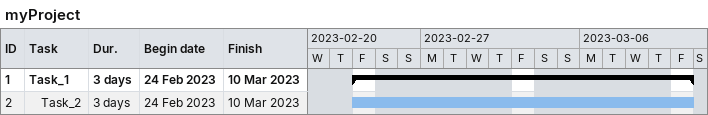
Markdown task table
myProject

| ID | Level | Task | Duration | Start | Finish |
|---|---|---|---|---|---|
| 1 | 1 | **Task_1** | 3d | 2023-02-24 | 2023-03-10 |
| 2 | 2 | Task_2 | 3d | 2023-02-24 | 2023-03-10 |
